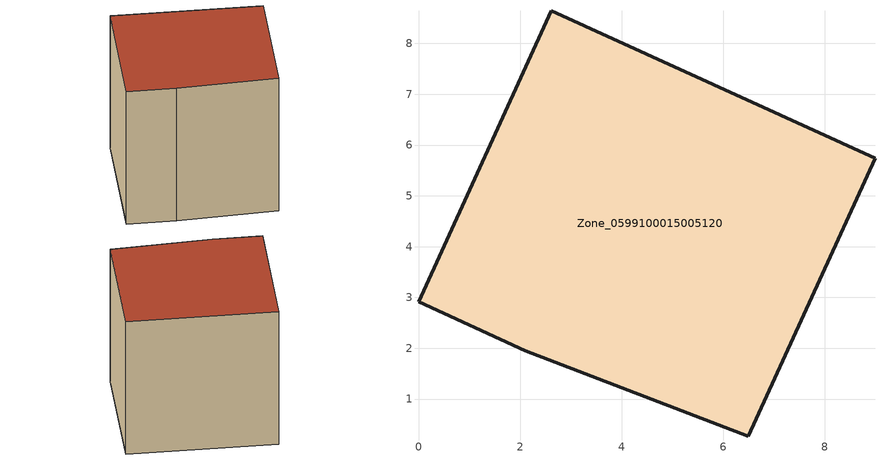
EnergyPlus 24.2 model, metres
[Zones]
Zone_0599100015005120
 floor ground (C_G): 2.61,8.64 8.98,5.74 6.49,0.27 2.1,1.95 0,2.91 z0.79
 wall outside (C_F): 8.98,5.74 2.61,8.64 0,2.91 2.1,1.95 6.49,0.27 8.98,5.74 z0.79:7.99
 roof outside (C_R): 6.49,0.27 8.98,5.74 2.61,8.64 0,2.91 2.1,1.95 z7.99
[BUILDING]
Pand.0599100015005120: North Axis=0; Terrain=City; Loads Convergence Tolerance Value=0.04; Temperature Convergence Tolerance Value=0.4; Solar Distribution=FullExterior; Maximum Number of Warmup Days=25; Minimum Number of Warmup Days=1
[Site:Location]
Rotterdam.The.Hague.AP_ZH_NLD Design_Conditions: Latitude=51.96; Longitude=4.45; Time Zone=1; Elevation=-4.5
[SITE:GROUNDTEMPERATURE:BUILDINGSURFACE]
18, 18, 18, 18, 18, 18, 18, 18, 18, 18, 18, 18
[MATERIAL] Thermal Absorptance=0.9; Solar Absorptance=0.7; Visible Absorptance=0.7
Name | Roughness | Thickness | Conductivity | Density | Specific Heat
G.TC.1965-1974 | MediumSmooth | 0.15 | 0.882353 | 540 | 1210
F.TC.1965-1974 | Rough | 0.3 | 0.697674 | 1920 | 840
R.TC.1965-1974 | MediumRough | 0.2 | 0.232558 | 1500 | 1000
[CONSTRUCTION]
C_G: G.TC.1965-1974
C_F: F.TC.1965-1974
C_R: R.TC.1965-1974
[ZONE]
Zone_0599100015005120: Type=1; Multiplier=1; Ceiling Height=Autocalculate; Volume=Autocalculate; Floor Area=autocalculate; Part of Total Floor Area=Yes
[ZONEINFILTRATION:DESIGNFLOWRATE]
Infil_Zone_0599100015005120: Zone or ZoneList or Space or SpaceList=Zone_0599100015005120; Schedule=AlwaysOn; Design Flow Rate Calculation Method=Flow/Area; Flow Rate per Floor Area=0.003; Constant Term Coefficient=1; Temperature Term Coefficient=0; Velocity Term Coefficient=0; Velocity Squared Term Coefficient=0
[HVACTEMPLATE:ZONE:IDEALLOADSAIRSYSTEM]
Zone_0599100015005120: Maximum Heating Supply Air Temperature=50; Minimum Cooling Supply Air Temperature=13; Maximum Heating Supply Air Humidity Ratio=0.0156; Minimum Cooling Supply Air Humidity Ratio=0.0077; Heating Limit=NoLimit; Cooling Limit=NoLimit; Dehumidification Control Type=ConstantSensibleHeatRatio; Cooling Sensible Heat Ratio=0.7; Dehumidification Setpoint=60; Humidification Control Type=None; Humidification Setpoint=30; Outdoor Air Method=None; Outdoor Air Flow Rate per Person=0.00944; Outdoor Air Flow Rate per Zone Floor Area=0; Outdoor Air Flow Rate per Zone=0; Demand Controlled Ventilation Type=None; Outdoor Air Economizer Type=NoEconomizer; Heat Recovery Type=None; Sensible Heat Recovery Effectiveness=0.7; Latent Heat Recovery Effectiveness=0.65
[ZONECONTROL:THERMOSTAT]
ThermostatControl_Zone_0599100015005120: Zone or ZoneList=Zone_0599100015005120; Control Type Schedule=DualSetpointControlType; Control 1=Thermostat_Zone_0599100015005120; Temperature Difference Between Cutout And Setpoint=0
[THERMOSTATSETPOINT:DUALSETPOINT]
Thermostat_Zone_0599100015005120: Heating Setpoint Temperature Schedule=HeatingSetpoint_Zone_0599100015005120; Cooling Setpoint Temperature Schedule=CoolingSetpoint_Zone_0599100015005120
[SCHEDULE:COMPACT]
HeatingSetpoint_Zone_0599100015005120: Through: 12/31, For: AllDays, Until: 24:00, 21
CoolingSetpoint_Zone_0599100015005120: Through: 12/31, For: AllDays, Until: 24:00, 24
DualSetpointControlType: Through: 12/31, For: AllDays, Until: 24:00, 4
AlwaysOn: Through: 12/31, For: AllDays, Until: 24:00, 1
